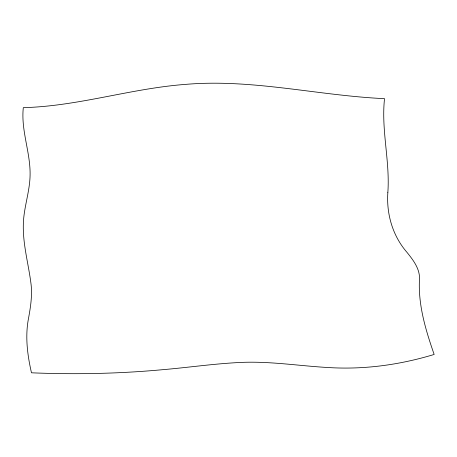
<?xml version="1.0" encoding="UTF-8"?>
<svg xmlns="http://www.w3.org/2000/svg" width="457" height="457" viewBox="0 0 457 457"><rect width="100%" height="100%" fill="white"/><g stroke="black" fill="none" stroke-linecap="round" stroke-linejoin="round"><path stroke-width="0.69" d="M387.85 192.483C386.331 214.133 392.694 235.955 407.056 252.441C413.579 260.541 420.606 269.687 419.4 280.758C418.344 306.104 425.953 330.777 434.15 354.455C400.195 364.772 364.532 369.73 329.051 367.582C300.826 366.057 272.749 361.487 244.421 362.298C216.978 363.264 189.781 367.394 162.446 369.707C118.923 373.729 75.142 374.591 31.482 372.803C27.574 355.717 25.192 337.917 28.134 320.477C30.43 307.955 32.664 295.199 30.83 282.449C28.254 263.015 22.747 243.838 23.336 224.084C23.747 207.707 29.705 192.043 30.076 175.671C30.693 152.724 20.794 130.645 23.313 107.646C78.101 106.281 130.811 88.475 185.331 84.402C252.224 78.598 318.015 95.61 384.531 98.655C381.069 130.011 390.101 161.07 387.85 192.483"/></g></svg>
